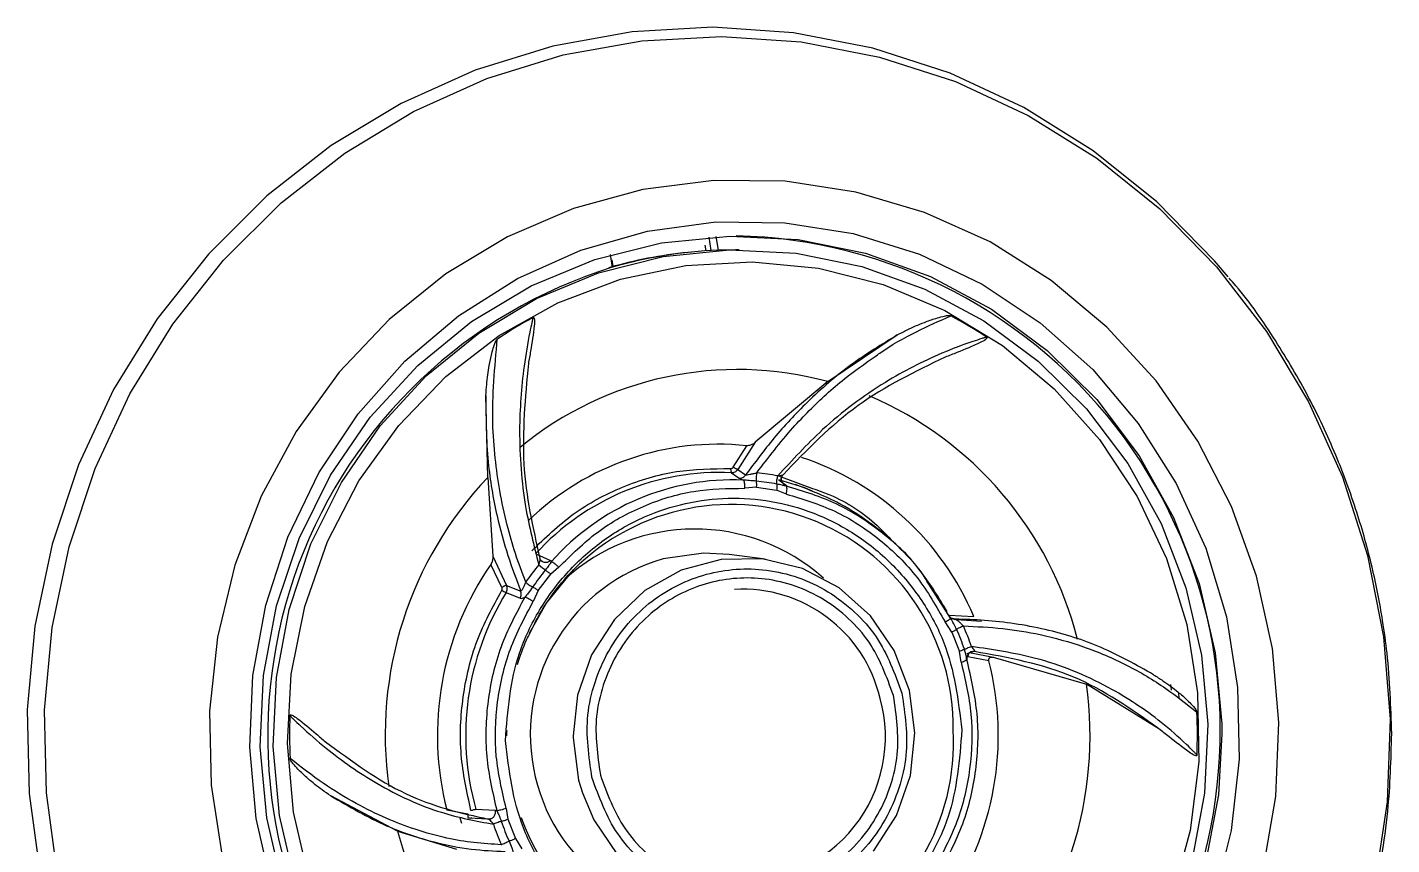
# Model space of a CAD drawing. Header units: inches. Extents: x 0 to 84, y -22 to 124.
# Drawn here: x 53.322 to 55.249, y 23.913 to 25.066 of the extents above; entities that cross this region are included whole.
import ezdxf

# ---------------------------------------------------------------- set-up
doc = ezdxf.new("R2010")
doc.units = ezdxf.units.IN
doc.header["$MEASUREMENT"] = 0
doc.layers.add('BDIM_CYAN', color=4, linetype='Continuous')

# ---------------------------------------------------------------- blocks, each defined once
blk = doc.blocks.new('2026 RELAY')
at = {"layer": 'BDIM_CYAN'}
for p, q in [((54.2786, 24.2591), (54.2799, 24.2508)), ((54.2878, 24.2513), (54.2849, 24.2704)), ((54.2978, 24.2518), (54.2949, 24.271)), ((54.1452, 24.2455), (54.1478, 24.2276)), ((54.1474, 24.238), (54.1488, 24.2287)), ((54.2596, 24.2491), (54.2549, 24.2486)), ((54.3218, 24.2523), (54.2978, 24.2518)), ((54.3273, 24.2523), (54.3218, 24.2523)), ((54.4522, 24.0664), (54.5504, 24.1322)), ((54.4522, 24.0664), (54.3499, 23.9807)), ((53.9721, 23.9312), (53.9695, 24.0468)), ((54.3188, 23.9456), (54.338, 23.9759)), ((54.3499, 23.9807), (54.3252, 23.9425)), ((53.9721, 23.9312), (53.9793, 23.8201)), ((54.3165, 23.9378), (54.3273, 23.9301)), ((54.3252, 23.9425), (54.3363, 23.9347)), ((54.3829, 23.9335), (54.4309, 23.9156)), ((54.383, 23.9278), (54.394, 23.9196)), ((54.3518, 23.9172), (54.3352, 23.9159)), ((54.3518, 23.9172), (54.38, 23.9131)), ((54.3938, 23.9076), (54.38, 23.9131)), ((54.394, 23.9196), (54.3938, 23.9188)), ((53.9793, 23.8201), (53.9988, 23.7788)), ((54.0399, 23.8235), (54.0608, 23.8139)), ((54.0608, 23.8139), (54.062, 23.8122)), ((54.3637, 23.8159), (54.3129, 23.8224)), ((53.9922, 23.7759), (53.9765, 23.8084)), ((54.0436, 23.7714), (54.0611, 23.7947)), ((54.0726, 23.8044), (54.0611, 23.7947)), ((53.9988, 23.7788), (54.0187, 23.7708)), ((54.6256, 23.7325), (54.5951, 23.7804)), ((53.9982, 23.7687), (54.0178, 23.7608)), ((54.0436, 23.7714), (54.0364, 23.7559)), ((54.6237, 23.7368), (54.6586, 23.7347)), ((54.6276, 23.713), (54.6182, 23.7272)), ((54.6693, 23.7278), (54.6339, 23.7303)), ((54.6276, 23.713), (54.6383, 23.6857)), ((54.6406, 23.6705), (54.6383, 23.6857)), ((54.6798, 23.6725), (54.6499, 23.6781)), ((54.6523, 23.6839), (54.686, 23.6775)), ((54.6595, 23.6855), (54.6538, 23.6843)), ((54.686, 23.6775), (54.8175, 23.6395)), ((54.6483, 23.6734), (54.6481, 23.6768)), ((54.9198, 23.5765), (54.8175, 23.6395)), ((54.9475, 23.6277), (54.9481, 23.6192)), ((55.0085, 23.5835), (55.0087, 23.5691)), ((54.1005, 23.504), (54.1058, 23.486)), ((53.8449, 23.4321), (53.7504, 23.4818)), ((53.9144, 23.4619), (53.9443, 23.4562)), ((53.9358, 23.4427), (53.9331, 23.4501)), ((53.973, 23.4489), (53.945, 23.4504)), ((53.9554, 23.4629), (53.9825, 23.4615)), ((53.9825, 23.4615), (53.9851, 23.4606)), ((53.9981, 23.464), (54.0005, 23.4488)), ((54.0005, 23.4488), (54.0112, 23.4214)), ((53.8449, 23.4321), (53.928, 23.4065)), ((54.0112, 23.4214), (54.0205, 23.4072))]:
    blk.add_line(p, q, dxfattribs=at)
at = {"layer": 'BDIM_CYAN', "flags": 128}
for points in [[(55.0176, 24.214), (54.9985, 24.2367), (54.9171, 24.3198), (54.8269, 24.3922), (54.7291, 24.4531), (54.625, 24.5015), (54.5161, 24.5368), (54.404, 24.5585), (54.2902, 24.5663), (54.1763, 24.5601), (54.0639, 24.5399), (53.9546, 24.506), (53.8499, 24.459), (53.7513, 24.3995), (53.6603, 24.3283), (53.5779, 24.2464), (53.5055, 24.1549), (53.444, 24.0552), (53.3943, 23.9487), (53.3571, 23.8368), (53.3329, 23.7211), (53.322, 23.6033), (53.3247, 23.4849), (53.3408, 23.3677)], [(55.2462, 23.59), (55.2421, 23.4732), (55.2248, 23.3577)], [(53.3649, 23.3703), (53.349, 23.486), (53.3464, 23.6028), (53.3571, 23.7192), (53.381, 23.8334), (53.4177, 23.9438), (53.4668, 24.049), (53.5275, 24.1474), (53.599, 24.2377), (53.6803, 24.3186), (53.7702, 24.3889), (53.8675, 24.4476), (53.9708, 24.4941), (54.0787, 24.5275), (54.1897, 24.5474), (54.3021, 24.5535), (54.4145, 24.5459), (54.5252, 24.5244), (54.6326, 24.4896), (54.7354, 24.4418), (54.832, 24.3817), (54.921, 24.3102), (55.0013, 24.2282), (55.0717, 24.137), (55.1312, 24.0377), (55.179, 23.9319), (55.2144, 23.8209), (55.2369, 23.7064), (55.2462, 23.59)], [(55.0892, 23.5854), (55.0801, 23.6897), (55.0577, 23.7918), (55.0224, 23.8899), (54.9748, 23.9823), (54.9158, 24.0673), (54.8464, 24.1433), (54.7678, 24.2091), (54.6815, 24.2634), (54.589, 24.3052), (54.492, 24.3339), (54.3921, 24.349), (54.2912, 24.3501), (54.1911, 24.3372), (54.0935, 24.3105), (54.0002, 24.2706), (53.9129, 24.2182), (53.833, 24.1541), (53.7622, 24.0796), (53.7015, 23.9959), (53.6521, 23.9046), (53.6149, 23.8073), (53.5905, 23.7056), (53.5794, 23.6015), (53.5817, 23.4968), (53.5975, 23.3934)], [(55.067, 23.3776), (55.0848, 23.4807), (55.0892, 23.5854)], [(53.6361, 23.5505), (53.6407, 23.6516), (53.6587, 23.7511), (53.6899, 23.847), (53.7337, 23.9374), (53.7892, 24.0207), (53.8552, 24.0951), (53.9307, 24.1593), (54.014, 24.2119), (54.1035, 24.252), (54.1976, 24.2787), (54.2943, 24.2916), (54.3918, 24.2904), (54.4883, 24.2752), (54.5817, 24.2461), (54.6703, 24.2038), (54.7524, 24.1492), (54.8264, 24.0832), (54.8908, 24.0072), (54.9444, 23.9226), (54.9861, 23.8311), (55.0152, 23.7345), (55.031, 23.6346), (55.0333, 23.5334), (55.022, 23.4328), (54.9973, 23.3349)], [(53.6677, 23.3512), (53.6452, 23.4497), (53.6361, 23.5505)], [(55.0087, 23.5691), (55.0038, 23.4831), (54.9854, 23.3844)], [(53.6829, 23.3531), (53.6601, 23.4509), (53.6509, 23.551), (53.6556, 23.6514), (53.674, 23.7501), (53.7057, 23.8451), (53.7501, 23.9344), (53.8064, 24.0163), (53.8733, 24.089), (53.9494, 24.1511), (54.0334, 24.2013), (54.1233, 24.2387), (54.2175, 24.2623), (54.3139, 24.2718), (54.4107, 24.2669), (54.5058, 24.2478), (54.5973, 24.2149), (54.6834, 24.1687), (54.7623, 24.1104), (54.8323, 24.0409), (54.8922, 23.9618), (54.9406, 23.8747), (54.9765, 23.7814), (54.9993, 23.6836), (55.0085, 23.5835), (55.0085, 23.5835)], [(53.7003, 23.3591), (53.6782, 23.4541), (53.6692, 23.5514), (53.6738, 23.649), (53.6916, 23.745), (53.7225, 23.8373), (53.7657, 23.9242), (53.8203, 24.0038), (53.8854, 24.0745), (53.9594, 24.1348), (54.041, 24.1836), (54.1284, 24.2199), (54.2199, 24.2429), (54.3137, 24.2521), (54.4077, 24.2474), (54.5002, 24.2288), (54.5892, 24.1968), (54.6728, 24.1519), (54.7495, 24.0952), (54.8176, 24.0277), (54.8758, 23.9508), (54.9229, 23.8661), (54.9578, 23.7754), (54.98, 23.6804), (54.9889, 23.5831), (54.9843, 23.4854), (54.9665, 23.3895)], [(53.6896, 23.5559), (53.6948, 23.6533), (53.7137, 23.7488), (53.7457, 23.8405), (53.7903, 23.9264), (53.8465, 24.0046), (53.913, 24.0735), (53.9885, 24.1316), (54.0713, 24.1777), (54.1597, 24.2108), (54.2518, 24.2301), (54.3457, 24.2353), (54.4393, 24.2263), (54.5306, 24.2033), (54.6177, 24.1666), (54.6988, 24.1173), (54.772, 24.0561), (54.836, 23.9846), (54.8892, 23.9042), (54.9305, 23.8166), (54.9591, 23.7236), (54.9744, 23.6274), (54.976, 23.5298), (54.964, 23.4331), (54.9384, 23.3392)], [(53.7201, 23.3639), (53.6981, 23.4587), (53.6896, 23.5559)], [(54.4309, 23.9119), (54.4198, 23.9163), (54.383, 23.9278)], [(54.1058, 23.486), (54.1219, 23.4478), (54.1556, 23.3986)], [(54.5169, 23.4037), (54.5493, 23.4539), (54.5692, 23.5106), (54.5754, 23.5707), (54.5676, 23.6305), (54.5462, 23.6867), (54.5125, 23.7359), (54.4684, 23.7754), (54.4165, 23.8027), (54.3599, 23.8163), (54.3017, 23.8155), (54.2454, 23.8003), (54.1942, 23.7715), (54.1512, 23.7308), (54.1188, 23.6807), (54.0989, 23.6239), (54.0927, 23.5666)], [(54.3129, 23.8224), (54.2768, 23.8243), (54.2198, 23.8161)], [(54.0311, 23.7116), (54.0548, 23.7534), (54.0931, 23.8007)], [(54.9375, 23.631), (54.9371, 23.6357), (54.9367, 23.639)], [(54.0927, 23.5666), (54.0927, 23.5639), (54.1005, 23.504)]]:
    blk.add_lwpolyline(points, dxfattribs=at)
at = {"layer": 'BDIM_CYAN'}
for centre, radius, start, end in [((54.3077, 23.5734), 0.6988, 343.7758, 88.7641), ((54.3188, 23.6139), 0.6379, 95.7559, 105.9925), ((54.3235, 23.6146), 0.6377, 92.3158, 105.9917), ((54.3541, 23.5665), 0.6926, 107.327, 211.7576), ((54.327, 23.5983), 0.6355, 56.6354, 61.9353), ((54.3394, 23.5982), 0.6356, 118.5013, 123.8008), ((54.3249, 23.5999), 0.4835, 74.7298, 129.3465), ((54.3103, 23.5767), 0.5105, 14.2499, 66.8671), ((54.2976, 23.5909), 0.3871, 84.0133, 133.8033), ((54.2891, 23.5786), 0.4011, 22.8992, 71.688), ((54.3556, 23.568), 0.5282, 136.5511, 187.946), ((54.2994, 23.5873), 0.3509, 87.2142, 137.7032), ((54.3179, 23.5865), 0.3412, 87.4101, 138.5969), ((54.3227, 23.9421), 0.00758, 167.9093, 214.4397), ((54.3176, 23.5931), 0.3462, 79.3025, 84.2932), ((54.3182, 23.5923), 0.3353, 79.3025, 84.2932), ((54.3154, 23.5789), 0.314, 359.2458, 135.0518), ((54.2645, 23.5848), 0.2735, 48.3028, 132.2895), ((54.2898, 23.5683), 0.2575, 105.7681, 275.4428), ((54.3245, 23.5672), 0.4234, 145.2703, 194.406), ((54.3312, 23.5735), 0.3706, 140.7453, 145.5148), ((54.3314, 23.5733), 0.3589, 140.7452, 145.5148), ((54.3239, 23.5672), 0.3829, 148.2428, 195.8027), ((54.0051, 23.7898), 0.0221, 233.7198, 251.8451), ((54.3321, 23.5741), 0.1993, 13.1288, 93.2933), ((54.2969, 23.5685), 0.3685, 19.0254, 23.7121), ((54.2956, 23.5686), 0.3804, 19.0254, 23.7121), ((54.6583, 23.6757), 0.00983, 82.8855, 196.6649), ((54.6666, 23.676), 0.0168, 158.1502, 172.9051), ((54.2697, 23.5671), 0.4234, 325.2703, 14.406), ((54.2944, 23.5665), 0.5282, 316.5511, 7.946), ((54.3301, 23.5648), 0.2036, 267.7299, 15.5199), ((54.3828, 23.5674), 0.6905, 177.707, 182.7217), ((54.2837, 23.5671), 0.6905, 357.707, 2.7212), ((54.3153, 23.5562), 0.3145, 227.2843, 3.3794), ((54.3281, 23.5636), 0.3286, 200.0226, 226.5137), ((54.3397, 23.5578), 0.5105, 194.2499, 246.8671), ((54.3398, 23.5659), 0.3805, 199.0255, 203.712), ((54.3397, 23.5659), 0.3685, 199.0254, 203.712)]:
    blk.add_arc(centre, radius, start, end, dxfattribs=at)
for points, knots in [([(55.2486, 23.5696), (55.2473, 23.6075), (55.2456, 23.6609), (55.2347, 23.7392), (55.2216, 23.8059), (55.1997, 23.8842), (55.1702, 23.9644), (55.1321, 24.0458), (55.0846, 24.1254), (55.0465, 24.1815), (55.0223, 24.2088), (55.0192, 24.2123)], [0, 0, 0, 0, 0.162686, 0.229194, 0.339601, 0.454569, 0.578198, 0.707584, 0.841572, 0.979259, 1, 1, 1, 1]), ([(54.5191, 24.1017), (54.5213, 24.1033), (54.5399, 24.117), (54.5758, 24.1367), (54.6098, 24.1519), (54.626, 24.1591)], [0, 0, 0, 0, 0.067859, 0.557017, 1, 1, 1, 1]), ([(54.5504, 24.1322), (54.555, 24.1346), (54.5675, 24.1412), (54.5856, 24.149), (54.6026, 24.1552), (54.6145, 24.1581), (54.6219, 24.1603), (54.6256, 24.1592), (54.626, 24.1591)], [0, 0, 0, 0, 0.191797, 0.519052, 0.729035, 0.856173, 0.983899, 1, 1, 1, 1]), ([(54.036, 24.1568), (54.0358, 24.156), (54.0353, 24.1537), (54.0338, 24.1468), (54.0292, 24.1249), (54.0207, 24.0745), (54.0147, 23.9909), (54.0222, 23.8938), (54.0374, 23.8347), (54.0443, 23.808)], [0, 0, 0, 0, 0.007325, 0.019566, 0.058651, 0.192116, 0.441769, 0.746986, 1, 1, 1, 1]), ([(54.036, 24.1568), (54.0362, 24.1569), (54.0364, 24.157), (54.0367, 24.157), (54.0371, 24.1569), (54.0374, 24.1566), (54.0378, 24.1557), (54.0385, 24.1518), (54.0372, 24.1361), (54.0337, 24.1154), (54.0306, 24.0976), (54.0295, 24.0917)], [0, 0, 0, 0, 0.0055006, 0.0110552, 0.016084, 0.0215799, 0.030977, 0.0603237, 0.1952739, 0.7306037, 1, 1, 1, 1]), ([(53.9695, 24.0468), (53.9699, 24.052), (53.9709, 24.0661), (53.9736, 24.0859), (53.9772, 24.1037), (53.9802, 24.1146), (53.9824, 24.1208), (53.984, 24.1241), (53.985, 24.1258), (53.9856, 24.1263), (53.9857, 24.1264)], [0, 0, 0, 0, 0.191793, 0.51957, 0.729701, 0.856735, 0.930021, 0.970711, 0.992633, 1, 1, 1, 1]), ([(54.0258, 23.7833), (54.0208, 23.7967), (54.0112, 23.8224), (53.9987, 23.8658), (53.9889, 23.9108), (53.9821, 23.9591), (53.977, 24.0305), (53.9821, 24.0868), (53.9857, 24.1264)], [0, 0, 0, 0, 0.134858, 0.259599, 0.404069, 0.533562, 0.672142, 1, 1, 1, 1]), ([(54.5504, 24.1322), (54.5286, 24.1189), (54.4837, 24.0916), (54.4255, 24.041), (54.3757, 23.9876), (54.3493, 23.9521), (54.3363, 23.9347)], [0, 0, 0, 0, 0.262316, 0.539411, 0.773759, 1, 1, 1, 1]), ([(54.6765, 24.1291), (54.6757, 24.1288), (54.6735, 24.1282), (54.667, 24.1262), (54.6466, 24.1196), (54.6003, 24.1021), (54.5269, 24.0644), (54.4472, 24.0048), (54.4022, 23.9556), (54.3818, 23.9333)], [0, 0, 0, 0, 0.007325, 0.019566, 0.05865, 0.192116, 0.441769, 0.746986, 1, 1, 1, 1]), ([(54.6765, 24.1291), (54.6766, 24.129), (54.6768, 24.1288), (54.677, 24.1285), (54.677, 24.1282), (54.6769, 24.1277), (54.6764, 24.1269), (54.6735, 24.1243), (54.6596, 24.1173), (54.6403, 24.1096), (54.6236, 24.103), (54.618, 24.1008)], [0, 0, 0, 0, 0.005501, 0.011055, 0.016084, 0.02158, 0.030977, 0.060324, 0.195274, 0.730604, 1, 1, 1, 1]), ([(54.352, 23.9376), (54.3684, 23.9591), (54.3916, 23.9894), (54.426, 24.0256), (54.4502, 24.0487), (54.4807, 24.0751), (54.5044, 24.0915), (54.5191, 24.1017)], [0, 0, 0, 0, 0.349856, 0.491729, 0.632669, 0.772777, 1, 1, 1, 1]), ([(54.0295, 24.0917), (54.0251, 24.0438), (54.0161, 23.9469), (54.0359, 23.8604), (54.0459, 23.8167)], [0, 0, 0, 0, 0.495173, 1, 1, 1, 1]), ([(54.618, 24.1008), (54.5755, 24.0803), (54.4896, 24.0388), (54.4228, 23.9698), (54.3891, 23.9349)], [0, 0, 0, 0, 0.495173, 1, 1, 1, 1]), ([(53.9695, 24.0468), (53.9697, 24.0152), (53.97, 23.9573), (53.9833, 23.8816), (53.9998, 23.8207), (54.0125, 23.7873), (54.0187, 23.7708)], [0, 0, 0, 0, 0.318533, 0.584798, 0.795469, 1, 1, 1, 1]), ([(54.3499, 23.9807), (54.3488, 23.9797), (54.3465, 23.9779), (54.3426, 23.9763), (54.3396, 23.9758), (54.3384, 23.9759), (54.338, 23.9759)], [0, 0, 0, 0, 0.355757, 0.72292, 0.916269, 1, 1, 1, 1]), ([(54.0343, 23.8275), (54.0532, 23.8457), (54.0914, 23.8825), (54.1617, 23.9198), (54.2375, 23.9429), (54.2896, 23.9434), (54.3153, 23.9437)], [0, 0, 0, 0, 0.247096, 0.5, 0.752904, 1, 1, 1, 1]), ([(54.3153, 23.9437), (54.3157, 23.9437), (54.3163, 23.9437), (54.3173, 23.9441), (54.3182, 23.9447), (54.3186, 23.9453), (54.3188, 23.9456)], [0, 0, 0, 0, 0.244745, 0.492429, 0.744713, 1, 1, 1, 1]), ([(54.316, 23.9383), (54.3166, 23.9381), (54.3177, 23.9378), (54.3189, 23.938), (54.3195, 23.9381)], [0, 0, 0, 0, 0.500948, 1, 1, 1, 1]), ([(54.3165, 23.9378), (54.3173, 23.9379), (54.319, 23.9379), (54.3215, 23.9389), (54.3237, 23.9404), (54.3247, 23.9418), (54.3252, 23.9425)], [0, 0, 0, 0, 0.245118, 0.499544, 0.75421, 1, 1, 1, 1]), ([(54.3252, 23.9425), (54.3249, 23.9426), (54.3245, 23.9426), (54.3235, 23.943), (54.3226, 23.9434), (54.3216, 23.9439), (54.3203, 23.9446), (54.3194, 23.9452), (54.3188, 23.9456)], [0, 0, 0, 0, 0.250263, 0.382232, 0.514843, 0.645287, 0.771015, 1, 1, 1, 1]), ([(54.3273, 23.9301), (54.3281, 23.9301), (54.3299, 23.9301), (54.3325, 23.9311), (54.3347, 23.9326), (54.3358, 23.934), (54.3363, 23.9347)], [0, 0, 0, 0, 0.245337, 0.5, 0.754663, 1, 1, 1, 1]), ([(54.3273, 23.9301), (54.3278, 23.9297), (54.3288, 23.9288), (54.3317, 23.9279), (54.3333, 23.9274)], [0, 0, 0, 0, 0.459352, 1, 1, 1, 1]), ([(54.3363, 23.9347), (54.3366, 23.9347), (54.3371, 23.9348), (54.3391, 23.9351), (54.3424, 23.9356), (54.3471, 23.9365), (54.3504, 23.9373), (54.352, 23.9376)], [0, 0, 0, 0, 0.111469, 0.230184, 0.482262, 0.743373, 1, 1, 1, 1]), ([(54.3804, 23.9218), (54.3804, 23.9226), (54.3802, 23.9243), (54.3805, 23.9275), (54.3811, 23.9306), (54.3816, 23.9325), (54.3818, 23.9333)], [0, 0, 0, 0, 0.266689, 0.531115, 0.778754, 1, 1, 1, 1]), ([(54.3818, 23.9333), (54.3829, 23.9335), (54.3851, 23.9338), (54.3874, 23.9343), (54.3886, 23.9346), (54.3892, 23.9347), (54.3894, 23.9349), (54.3892, 23.9349), (54.3891, 23.9349)], [0, 0, 0, 0, 0.277558, 0.532524, 0.651825, 0.767232, 0.882131, 1, 1, 1, 1]), ([(54.3869, 23.9255), (54.3868, 23.9264), (54.3864, 23.9281), (54.3868, 23.9307), (54.3876, 23.933), (54.3885, 23.9341), (54.3889, 23.9347)], [0, 0, 0, 0, 0.272201, 0.534378, 0.778584, 1, 1, 1, 1]), ([(54.394, 23.9196), (54.3933, 23.9198), (54.3919, 23.9203), (54.39, 23.9216), (54.3883, 23.9235), (54.3872, 23.9259), (54.3868, 23.9284), (54.3871, 23.9309), (54.3878, 23.9331), (54.3887, 23.9343), (54.3891, 23.9349)], [0, 0, 0, 0, 0.112211, 0.235183, 0.366441, 0.502102, 0.637431, 0.767756, 0.88937, 1, 1, 1, 1]), ([(54.0726, 23.8044), (54.0901, 23.8217), (54.1255, 23.8568), (54.1911, 23.8926), (54.2621, 23.9148), (54.3111, 23.9155), (54.3352, 23.9159)], [0, 0, 0, 0, 0.247012, 0.5, 0.752988, 1, 1, 1, 1]), ([(54.3515, 23.926), (54.348, 23.9262), (54.342, 23.9267), (54.3359, 23.9272), (54.3333, 23.9274)], [0, 0, 0, 0, 0.571404, 1, 1, 1, 1]), ([(54.3804, 23.9218), (54.3805, 23.9212), (54.3806, 23.92), (54.3805, 23.9178), (54.3803, 23.9155), (54.3801, 23.9139), (54.38, 23.9131)], [0, 0, 0, 0, 0.257259, 0.51339, 0.762603, 1, 1, 1, 1]), ([(54.3938, 23.9188), (54.3929, 23.919), (54.3916, 23.9193), (54.3897, 23.9198), (54.3876, 23.9203), (54.3845, 23.921), (54.3817, 23.9215), (54.3804, 23.9218)], [0, 0, 0, 0, 0.2243069, 0.303573, 0.4738275, 0.7457286, 1, 1, 1, 1]), ([(54.5951, 23.7804), (54.5915, 23.7863), (54.5744, 23.8143), (54.5306, 23.8539), (54.4667, 23.8967), (54.4181, 23.9114), (54.3938, 23.9188)], [0, 0, 0, 0, 0.0816529, 0.3877687, 0.6938844, 1, 1, 1, 1]), ([(54.6207, 23.742), (54.6095, 23.7607), (54.5894, 23.7941), (54.5508, 23.8359), (54.5105, 23.8694), (54.4622, 23.8997), (54.4261, 23.9135), (54.4062, 23.9211)], [0, 0, 0, 0, 0.227668, 0.405928, 0.591959, 0.774966, 1, 1, 1, 1]), ([(54.4309, 23.9156), (54.4391, 23.9127), (54.4722, 23.9012), (54.5128, 23.8744), (54.5394, 23.8459), (54.5477, 23.837)], [0, 0, 0, 0, 0.184896, 0.7447323, 1, 1, 1, 1]), ([(53.9971, 23.5595), (54.0004, 23.6017), (54.0056, 23.6666), (54.044, 23.7454), (54.0844, 23.8), (54.1351, 23.8447), (54.2092, 23.8869), (54.3117, 23.9099), (54.4151, 23.8918), (54.491, 23.8532), (54.5436, 23.811), (54.5864, 23.7585), (54.6284, 23.6815), (54.6364, 23.6169), (54.6417, 23.575)], [0, 0, 0, 0, 0.1197284, 0.1841803, 0.25, 0.3158197, 0.3802716, 0.5, 0.6197284, 0.6841803, 0.75, 0.8158197, 0.8802716, 1, 1, 1, 1]), ([(54.3938, 23.9076), (54.417, 23.9006), (54.464, 23.8863), (54.5267, 23.8452), (54.5807, 23.7924), (54.6058, 23.7488), (54.6182, 23.7272)], [0, 0, 0, 0, 0.247011, 0.5, 0.752989, 1, 1, 1, 1]), ([(53.9793, 23.8201), (53.9793, 23.8188), (53.9795, 23.8163), (53.9786, 23.8125), (53.9774, 23.8098), (53.9767, 23.8087), (53.9765, 23.8084)], [0, 0, 0, 0, 0.3556762, 0.7227567, 0.9159957, 1, 1, 1, 1]), ([(54.0443, 23.808), (54.0447, 23.809), (54.0455, 23.8111), (54.0462, 23.8135), (54.0464, 23.8151), (54.0464, 23.8159), (54.0462, 23.8165), (54.046, 23.8166), (54.0459, 23.8167)], [0, 0, 0, 0, 0.277554, 0.532524, 0.651828, 0.767234, 0.882133, 1, 1, 1, 1]), ([(54.0608, 23.8139), (54.0603, 23.8134), (54.0592, 23.8124), (54.0571, 23.8113), (54.0547, 23.8108), (54.0522, 23.8109), (54.0499, 23.8117), (54.0481, 23.813), (54.0467, 23.8147), (54.0461, 23.816), (54.0459, 23.8167)], [0, 0, 0, 0, 0.11221, 0.235183, 0.36644, 0.502102, 0.63743, 0.767756, 0.889371, 1, 1, 1, 1]), ([(54.0505, 23.8115), (54.0495, 23.8121), (54.0476, 23.8132), (54.0468, 23.8147), (54.0464, 23.8154)], [0, 0, 0, 0, 0.541455, 1, 1, 1, 1]), ([(54.062, 23.8122), (54.0614, 23.8113), (54.0607, 23.8103), (54.06, 23.8092), (54.0594, 23.8082), (54.0575, 23.8055), (54.0552, 23.8026), (54.0535, 23.8004)], [0, 0, 0, 0, 0.22908, 0.257055, 0.306679, 0.485356, 1, 1, 1, 1]), ([(54.0323, 23.7124), (54.0365, 23.7211), (54.0465, 23.7419), (54.0668, 23.7712), (54.0861, 23.794), (54.0978, 23.8053), (54.1006, 23.8081)], [0, 0, 0, 0, 0.239346, 0.57329, 0.897392, 1, 1, 1, 1]), ([(54.0535, 23.8004), (54.0527, 23.8009), (54.051, 23.802), (54.0484, 23.8041), (54.046, 23.8062), (54.0448, 23.8074), (54.0443, 23.808)], [0, 0, 0, 0, 0.266689, 0.531115, 0.778754, 1, 1, 1, 1]), ([(54.1193, 23.508), (54.115, 23.5374), (54.1084, 23.5825), (54.1224, 23.6428), (54.1415, 23.6868), (54.1692, 23.7258), (54.2132, 23.7671), (54.2796, 23.7999), (54.353, 23.8049), (54.4109, 23.7913), (54.4533, 23.7713), (54.4907, 23.7426), (54.5313, 23.6971), (54.5469, 23.6543), (54.557, 23.6265)], [0, 0, 0, 0, 0.119728, 0.18418, 0.25, 0.31582, 0.380272, 0.5, 0.619728, 0.68418, 0.75, 0.81582, 0.880272, 1, 1, 1, 1]), ([(53.992, 23.7719), (53.9922, 23.7722), (53.9925, 23.7728), (53.9927, 23.7739), (53.9926, 23.775), (53.9923, 23.7756), (53.9922, 23.7759)], [0, 0, 0, 0, 0.244732, 0.492429, 0.744713, 1, 1, 1, 1]), ([(53.9988, 23.7788), (53.9985, 23.7787), (53.9981, 23.7787), (53.997, 23.7783), (53.9961, 23.7779), (53.9951, 23.7775), (53.9938, 23.7768), (53.9928, 23.7763), (53.9922, 23.7759)], [0, 0, 0, 0, 0.250263, 0.382232, 0.514843, 0.645287, 0.771015, 1, 1, 1, 1]), ([(53.9982, 23.7687), (53.9986, 23.7695), (53.9995, 23.771), (53.9999, 23.7737), (53.9998, 23.7764), (53.9991, 23.778), (53.9988, 23.7788)], [0, 0, 0, 0, 0.245118, 0.499544, 0.75421, 1, 1, 1, 1]), ([(54.0187, 23.7708), (54.0189, 23.7709), (54.0193, 23.771), (54.0205, 23.7722), (54.0221, 23.7747), (54.0241, 23.7786), (54.0252, 23.7818), (54.0258, 23.7833)], [0, 0, 0, 0, 0.111469, 0.230184, 0.482261, 0.743373, 1, 1, 1, 1]), ([(54.0356, 23.7765), (54.0336, 23.7736), (54.03, 23.7686), (54.0262, 23.764), (54.0246, 23.7621)], [0, 0, 0, 0, 0.571403, 1, 1, 1, 1]), ([(54.5451, 23.6233), (54.5355, 23.6496), (54.5208, 23.69), (54.4824, 23.733), (54.4471, 23.7601), (54.4069, 23.7791), (54.3522, 23.792), (54.2828, 23.7872), (54.22, 23.7562), (54.1784, 23.7172), (54.1523, 23.6803), (54.1342, 23.6387), (54.121, 23.5817), (54.1272, 23.539), (54.1312, 23.5112)], [0, 0, 0, 0, 0.119728, 0.18418, 0.25, 0.31582, 0.380272, 0.5, 0.619728, 0.68418, 0.75, 0.81582, 0.880272, 1, 1, 1, 1]), ([(53.9485, 23.4612), (53.9428, 23.4873), (53.9312, 23.54), (53.9352, 23.6219), (53.9538, 23.7015), (53.9794, 23.7486), (53.992, 23.7719)], [0, 0, 0, 0, 0.247096, 0.5, 0.752904, 1, 1, 1, 1]), ([(54.0246, 23.7621), (54.0123, 23.7392), (53.9877, 23.6933), (53.9704, 23.6162), (53.9673, 23.5371), (53.9792, 23.4861), (53.9851, 23.4606)], [0, 0, 0, 0, 0.25, 0.5, 0.75, 1, 1, 1, 1]), ([(53.9981, 23.464), (53.9924, 23.4884), (53.9809, 23.5377), (53.9838, 23.6147), (54.0008, 23.6896), (54.0246, 23.734), (54.0364, 23.7559)], [0, 0, 0, 0, 0.247011, 0.5, 0.752989, 1, 1, 1, 1]), ([(54.0178, 23.7608), (54.0182, 23.7616), (54.0191, 23.7631), (54.0196, 23.7658), (54.0196, 23.7684), (54.019, 23.77), (54.0187, 23.7708)], [0, 0, 0, 0, 0.245337, 0.5, 0.754663, 1, 1, 1, 1]), ([(54.0178, 23.7608), (54.0186, 23.7606), (54.0204, 23.7601), (54.0231, 23.7614), (54.0246, 23.7621)], [0, 0, 0, 0, 0.459354, 1, 1, 1, 1]), ([(54.6233, 23.7365), (54.6238, 23.7357), (54.6247, 23.7342), (54.6268, 23.7325), (54.6293, 23.7314), (54.6311, 23.7312), (54.632, 23.7311)], [0, 0, 0, 0, 0.245337, 0.5, 0.754663, 1, 1, 1, 1]), ([(54.632, 23.7311), (54.6307, 23.7313), (54.6288, 23.7315), (54.6267, 23.7326), (54.6257, 23.7334), (54.6251, 23.734), (54.6248, 23.7343), (54.6246, 23.7345), (54.6246, 23.7345), (54.6249, 23.7339), (54.6256, 23.7326), (54.6259, 23.732)], [0, 0, 0, 0, 0.207484, 0.312615, 0.416597, 0.469781, 0.525299, 0.584878, 0.650366, 0.804984, 1, 1, 1, 1]), ([(54.6342, 23.7167), (54.6329, 23.7194), (54.6302, 23.7249), (54.6272, 23.7299), (54.6256, 23.7325)], [0, 0, 0, 0, 0.490746, 1, 1, 1, 1]), ([(54.632, 23.7311), (54.6322, 23.7311), (54.6327, 23.731), (54.6343, 23.7301), (54.6369, 23.7282), (54.6404, 23.7251), (54.6427, 23.7227), (54.6439, 23.7215)], [0, 0, 0, 0, 0.111418, 0.230072, 0.482003, 0.743082, 1, 1, 1, 1]), ([(54.9123, 23.6527), (54.8881, 23.6664), (54.8402, 23.6935), (54.7723, 23.7146), (54.7166, 23.7251), (54.6739, 23.73), (54.6459, 23.7307), (54.632, 23.7311)], [0, 0, 0, 0, 0.2845986, 0.5654269, 0.7135225, 0.8579325, 1, 1, 1, 1]), ([(54.6439, 23.7215), (54.6624, 23.7207), (54.6985, 23.719), (54.7557, 23.7096), (54.8148, 23.6933), (54.8746, 23.6675), (54.9282, 23.636), (54.9591, 23.6113), (54.9734, 23.5999)], [0, 0, 0, 0, 0.154219, 0.301464, 0.47799, 0.661716, 0.843633, 1, 1, 1, 1]), ([(54.0144, 23.6672), (54.0181, 23.6791), (54.023, 23.6947), (54.0306, 23.709), (54.0323, 23.7124)], [0, 0, 0, 0, 0.762641, 1, 1, 1, 1]), ([(54.6488, 23.6738), (54.6484, 23.6757), (54.6478, 23.679), (54.6468, 23.6839), (54.6458, 23.687), (54.6452, 23.6886)], [0, 0, 0, 0, 0.40286, 0.687897, 1, 1, 1, 1]), ([(54.6485, 23.6827), (54.6485, 23.6827), (54.6498, 23.6823), (54.6515, 23.6832), (54.653, 23.684)], [0, 0, 0, 0, 0.068125, 1, 1, 1, 1]), ([(54.9736, 23.5395), (54.973, 23.5401), (54.9714, 23.5418), (54.9666, 23.5467), (54.951, 23.5619), (54.9133, 23.5949), (54.8444, 23.6408), (54.7524, 23.6782), (54.6855, 23.6881), (54.6553, 23.6926)], [0, 0, 0, 0, 0.007324, 0.0195642, 0.0586486, 0.1921162, 0.4417694, 0.7469864, 1, 1, 1, 1]), ([(54.6553, 23.6926), (54.656, 23.6917), (54.6573, 23.69), (54.6587, 23.688), (54.6594, 23.6867), (54.6597, 23.686), (54.6598, 23.6856), (54.6596, 23.6855), (54.6595, 23.6855)], [0, 0, 0, 0, 0.27767, 0.532627, 0.651875, 0.767289, 0.882123, 1, 1, 1, 1]), ([(54.9198, 23.5765), (54.8812, 23.6038), (54.803, 23.6592), (54.7077, 23.6766), (54.6595, 23.6855)], [0, 0, 0, 0, 0.494868, 1, 1, 1, 1]), ([(54.6798, 23.6725), (54.6797, 23.6729), (54.6795, 23.6738), (54.6798, 23.6751), (54.6804, 23.6762), (54.6815, 23.6771), (54.6834, 23.6777), (54.685, 23.6776), (54.686, 23.6775)], [0, 0, 0, 0, 0.127615, 0.255978, 0.374291, 0.494236, 0.689367, 1, 1, 1, 1]), ([(54.6406, 23.6705), (54.6463, 23.6461), (54.6579, 23.5967), (54.655, 23.5198), (54.638, 23.4448), (54.6142, 23.4005), (54.6024, 23.3786)], [0, 0, 0, 0, 0.247011, 0.5, 0.752989, 1, 1, 1, 1]), ([(54.6093, 23.3723), (54.6216, 23.3953), (54.6462, 23.4411), (54.6635, 23.5182), (54.6666, 23.5973), (54.6547, 23.6483), (54.6488, 23.6738)], [0, 0, 0, 0, 0.25, 0.5, 0.75, 1, 1, 1, 1]), ([(54.9123, 23.6527), (54.9167, 23.6499), (54.9287, 23.6424), (54.9445, 23.6305), (54.9583, 23.6187), (54.9668, 23.6096), (54.9724, 23.6042), (54.9733, 23.6003), (54.9734, 23.5999)], [0, 0, 0, 0, 0.191782, 0.518998, 0.728969, 0.85611, 0.98384, 1, 1, 1, 1]), ([(54.557, 23.6265), (54.5613, 23.5972), (54.5678, 23.552), (54.5538, 23.4917), (54.5347, 23.4477), (54.5071, 23.4087), (54.4631, 23.3674), (54.3967, 23.3346), (54.3233, 23.3296), (54.2654, 23.3432), (54.2229, 23.3632), (54.1855, 23.3919), (54.1449, 23.4375), (54.1294, 23.4802), (54.1193, 23.508)], [0, 0, 0, 0, 0.119728, 0.18418, 0.25, 0.31582, 0.380272, 0.5, 0.619728, 0.68418, 0.75, 0.81582, 0.880272, 1, 1, 1, 1]), ([(54.1312, 23.5112), (54.1408, 23.485), (54.1555, 23.4445), (54.1939, 23.4015), (54.2292, 23.3744), (54.2694, 23.3555), (54.3241, 23.3426), (54.3935, 23.3473), (54.4562, 23.3784), (54.4979, 23.4174), (54.524, 23.4542), (54.5421, 23.4958), (54.5553, 23.5528), (54.5491, 23.5955), (54.5451, 23.6233)], [0, 0, 0, 0, 0.119728, 0.18418, 0.25, 0.31582, 0.380272, 0.5, 0.619728, 0.68418, 0.75, 0.81582, 0.880272, 1, 1, 1, 1]), ([(53.6928, 23.595), (53.6928, 23.5951), (53.6928, 23.5954), (53.693, 23.5957), (53.6932, 23.596), (53.6936, 23.5961), (53.6946, 23.5961), (53.6981, 23.5948), (53.7104, 23.5861), (53.7257, 23.573), (53.7387, 23.5618), (53.7431, 23.558)], [0, 0, 0, 0, 0.005486, 0.011027, 0.016042, 0.021524, 0.030897, 0.060168, 0.194769, 0.728714, 1, 1, 1, 1]), ([(53.6928, 23.595), (53.6934, 23.5944), (53.6951, 23.5927), (53.7001, 23.5878), (53.7161, 23.5726), (53.7541, 23.5396), (53.82, 23.4937), (53.9024, 23.4562), (53.9559, 23.4463), (53.9802, 23.4419)], [0, 0, 0, 0, 0.0073244, 0.0195649, 0.0586495, 0.1921162, 0.4417694, 0.7469864, 1, 1, 1, 1]), ([(54.6417, 23.575), (54.6383, 23.5328), (54.6332, 23.4679), (54.5947, 23.389), (54.5543, 23.3345), (54.5037, 23.2898), (54.4295, 23.2476), (54.3271, 23.2246), (54.2237, 23.2426), (54.1477, 23.2812), (54.0951, 23.3235), (54.0523, 23.376), (54.0104, 23.4529), (54.0023, 23.5175), (53.9971, 23.5595)], [0, 0, 0, 0, 0.119728, 0.18418, 0.25, 0.31582, 0.380272, 0.5, 0.619728, 0.68418, 0.75, 0.81582, 0.880272, 1, 1, 1, 1]), ([(53.9993, 23.5664), (53.9993, 23.5673), (53.9993, 23.5699), (53.9994, 23.5725), (53.9994, 23.5741)], [0, 0, 0, 0, 0.350831, 1, 1, 1, 1]), ([(54.9736, 23.5395), (54.9736, 23.5394), (54.9736, 23.5391), (54.9735, 23.5388), (54.9732, 23.5385), (54.9728, 23.5384), (54.9718, 23.5384), (54.9681, 23.5397), (54.9552, 23.5484), (54.9388, 23.5615), (54.9246, 23.5727), (54.9198, 23.5765)], [0, 0, 0, 0, 0.005486, 0.011027, 0.016042, 0.021524, 0.030897, 0.060168, 0.194769, 0.728714, 1, 1, 1, 1]), ([(55.0111, 22.9128), (55.0263, 22.931), (55.0634, 22.9752), (55.1125, 23.0529), (55.159, 23.1427), (55.1947, 23.2336), (55.2193, 23.3181), (55.2345, 23.3932), (55.246, 23.4748), (55.2476, 23.533), (55.2486, 23.5696)], [0, 0, 0, 0, 0.1003034, 0.2446521, 0.3872006, 0.5259804, 0.6547786, 0.7560983, 0.8471283, 1, 1, 1, 1]), ([(53.7431, 23.558), (53.7805, 23.5307), (53.8562, 23.4753), (53.9338, 23.4578), (53.973, 23.4489)], [0, 0, 0, 0, 0.494868, 1, 1, 1, 1]), ([(53.7504, 23.4818), (53.7463, 23.4846), (53.7353, 23.4921), (53.7204, 23.504), (53.7075, 23.5159), (53.7, 23.5238), (53.696, 23.5288), (53.694, 23.5319), (53.6931, 23.5336), (53.693, 23.5344), (53.693, 23.5346)], [0, 0, 0, 0, 0.191814, 0.519611, 0.729753, 0.856784, 0.930061, 0.970742, 0.992656, 1, 1, 1, 1]), ([(53.9915, 23.4129), (53.9786, 23.4136), (53.9538, 23.4149), (53.9127, 23.422), (53.8712, 23.4333), (53.8282, 23.4497), (53.7846, 23.4713), (53.7387, 23.4991), (53.7085, 23.5225), (53.693, 23.5346)], [0, 0, 0, 0, 0.136039, 0.261937, 0.40799, 0.540278, 0.678402, 0.83502, 1, 1, 1, 1]), ([(53.7504, 23.4818), (53.7766, 23.4666), (53.8246, 23.4388), (53.8922, 23.4166), (53.9488, 23.4054), (53.9809, 23.404), (53.9967, 23.4033)], [0, 0, 0, 0, 0.318453, 0.584084, 0.795128, 1, 1, 1, 1]), ([(53.9443, 23.4562), (53.9442, 23.4555), (53.9441, 23.4544), (53.9441, 23.4531), (53.9441, 23.4522), (53.9443, 23.4514), (53.9445, 23.4506), (53.9448, 23.4505), (53.945, 23.4504)], [0, 0, 0, 0, 0.228984, 0.354713, 0.485156, 0.617768, 0.749737, 1, 1, 1, 1]), ([(53.9443, 23.4509), (53.9454, 23.4507), (53.9474, 23.4502), (53.9494, 23.4508), (53.9504, 23.4512)], [0, 0, 0, 0, 0.496254, 1, 1, 1, 1]), ([(53.9825, 23.4615), (53.9826, 23.4608), (53.9829, 23.4593), (53.9827, 23.4569), (53.982, 23.4545), (53.9807, 23.4522), (53.979, 23.4505), (53.977, 23.4493), (53.9749, 23.4488), (53.9736, 23.4489), (53.973, 23.4489)], [0, 0, 0, 0, 0.112211, 0.235183, 0.366441, 0.502102, 0.637431, 0.767757, 0.889371, 1, 1, 1, 1]), ([(53.9802, 23.4419), (53.9795, 23.4427), (53.9783, 23.4444), (53.9764, 23.4465), (53.9751, 23.4477), (53.9742, 23.4484), (53.9735, 23.4489), (53.9731, 23.4489), (53.973, 23.4489)], [0, 0, 0, 0, 0.277559, 0.532523, 0.651824, 0.76723, 0.88213, 1, 1, 1, 1]), ([(53.9772, 23.4496), (53.9766, 23.4493), (53.9754, 23.4487), (53.9746, 23.4484), (53.9743, 23.4483)], [0, 0, 0, 0, 0.529813, 1, 1, 1, 1]), ([(53.9851, 23.4606), (53.9856, 23.4595), (53.9863, 23.458), (53.9873, 23.4559), (53.9884, 23.4534), (53.9899, 23.4499), (53.9909, 23.4471), (53.9914, 23.4458)], [0, 0, 0, 0, 0.223737, 0.303286, 0.472303, 0.744397, 1, 1, 1, 1]), ([(53.9914, 23.4458), (53.9921, 23.446), (53.9935, 23.4464), (53.9959, 23.4472), (53.9983, 23.448), (53.9997, 23.4485), (54.0005, 23.4488)], [0, 0, 0, 0, 0.257259, 0.51339, 0.762603, 1, 1, 1, 1]), ([(53.9914, 23.4458), (53.9904, 23.4455), (53.9885, 23.445), (53.9853, 23.4439), (53.9824, 23.4428), (53.9809, 23.4422), (53.9802, 23.4419)], [0, 0, 0, 0, 0.266689, 0.531115, 0.778754, 1, 1, 1, 1]), ([(54.0024, 23.4177), (54.0037, 23.4146), (54.006, 23.4091), (54.0076, 23.4041), (54.0083, 23.4019)], [0, 0, 0, 0, 0.571403, 1, 1, 1, 1])]:
    blk.add_open_spline(points, degree=3, knots=knots, dxfattribs=at)
for points in [[(54.352, 23.9376), (54.3518, 23.9366), (54.3514, 23.9346), (54.3511, 23.9314), (54.3511, 23.9283), (54.3514, 23.9268), (54.3515, 23.926)], [(54.3352, 23.9159), (54.3353, 23.9172), (54.3353, 23.9198), (54.3349, 23.9233), (54.3343, 23.9261), (54.3336, 23.9269), (54.3333, 23.9274)], [(54.3518, 23.9172), (54.3518, 23.918), (54.352, 23.9197), (54.352, 23.922), (54.3518, 23.9242), (54.3516, 23.9254), (54.3515, 23.926)], [(54.3938, 23.9076), (54.3941, 23.9089), (54.3946, 23.9115), (54.3948, 23.9149), (54.3946, 23.9176), (54.3941, 23.9184), (54.3938, 23.9188)], [(54.0726, 23.8044), (54.0716, 23.8053), (54.0697, 23.8071), (54.0667, 23.8094), (54.0639, 23.8113), (54.0627, 23.8119), (54.062, 23.8122)], [(54.0535, 23.8004), (54.0541, 23.8), (54.0553, 23.7992), (54.0572, 23.7978), (54.0592, 23.7963), (54.0604, 23.7952), (54.0611, 23.7947)], [(54.0258, 23.7833), (54.0265, 23.7827), (54.0278, 23.7816), (54.0304, 23.7797), (54.0331, 23.7779), (54.0348, 23.777), (54.0356, 23.7765)], [(54.0436, 23.7714), (54.0429, 23.7719), (54.0416, 23.7728), (54.0395, 23.7742), (54.0374, 23.7755), (54.0362, 23.7762), (54.0356, 23.7765)], [(54.0364, 23.7559), (54.0353, 23.7566), (54.0331, 23.758), (54.0297, 23.7599), (54.0267, 23.7614), (54.0253, 23.7618), (54.0246, 23.7621)], [(54.6182, 23.7272), (54.6193, 23.7278), (54.6215, 23.7291), (54.624, 23.7307), (54.6255, 23.7319), (54.6256, 23.7323), (54.6256, 23.7325)], [(54.6276, 23.713), (54.6283, 23.7134), (54.6297, 23.7141), (54.6316, 23.715), (54.6332, 23.716), (54.6339, 23.7164), (54.6343, 23.7167)], [(54.6439, 23.7215), (54.6429, 23.7211), (54.641, 23.7203), (54.6381, 23.7189), (54.6357, 23.7177), (54.6347, 23.717), (54.6343, 23.7167)], [(54.6452, 23.6886), (54.6449, 23.6884), (54.6441, 23.688), (54.6424, 23.6873), (54.6405, 23.6865), (54.639, 23.6859), (54.6383, 23.6857)], [(54.6452, 23.6886), (54.6457, 23.6889), (54.6468, 23.6894), (54.6493, 23.6905), (54.6522, 23.6916), (54.6542, 23.6922), (54.6553, 23.6926)], [(54.6406, 23.6705), (54.6418, 23.6708), (54.6442, 23.6716), (54.6468, 23.6727), (54.6486, 23.6735), (54.6487, 23.6737), (54.6488, 23.6738)], [(53.9485, 23.4612), (53.9492, 23.4614), (53.9506, 23.4618), (53.9527, 23.4624), (53.9544, 23.4628), (53.9551, 23.4628), (53.9554, 23.4629)], [(53.9981, 23.464), (53.9969, 23.4636), (53.9944, 23.4628), (53.9906, 23.4618), (53.9873, 23.461), (53.9859, 23.4607), (53.9851, 23.4606)], [(53.9915, 23.4129), (53.9923, 23.4133), (53.9938, 23.4141), (53.9967, 23.4155), (53.9997, 23.4168), (54.0015, 23.4174), (54.0024, 23.4177)], [(54.0112, 23.4214), (54.0104, 23.4211), (54.009, 23.4204), (54.0067, 23.4194), (54.0044, 23.4185), (54.0031, 23.418), (54.0024, 23.4177)]]:
    blk.add_open_spline(points, degree=3, dxfattribs=at)

msp = doc.modelspace()

# ---------------------------------------------------------------- block references
msp.add_blockref('2026 RELAY', (0, 0.5))

doc.saveas('drawing.dxf')
